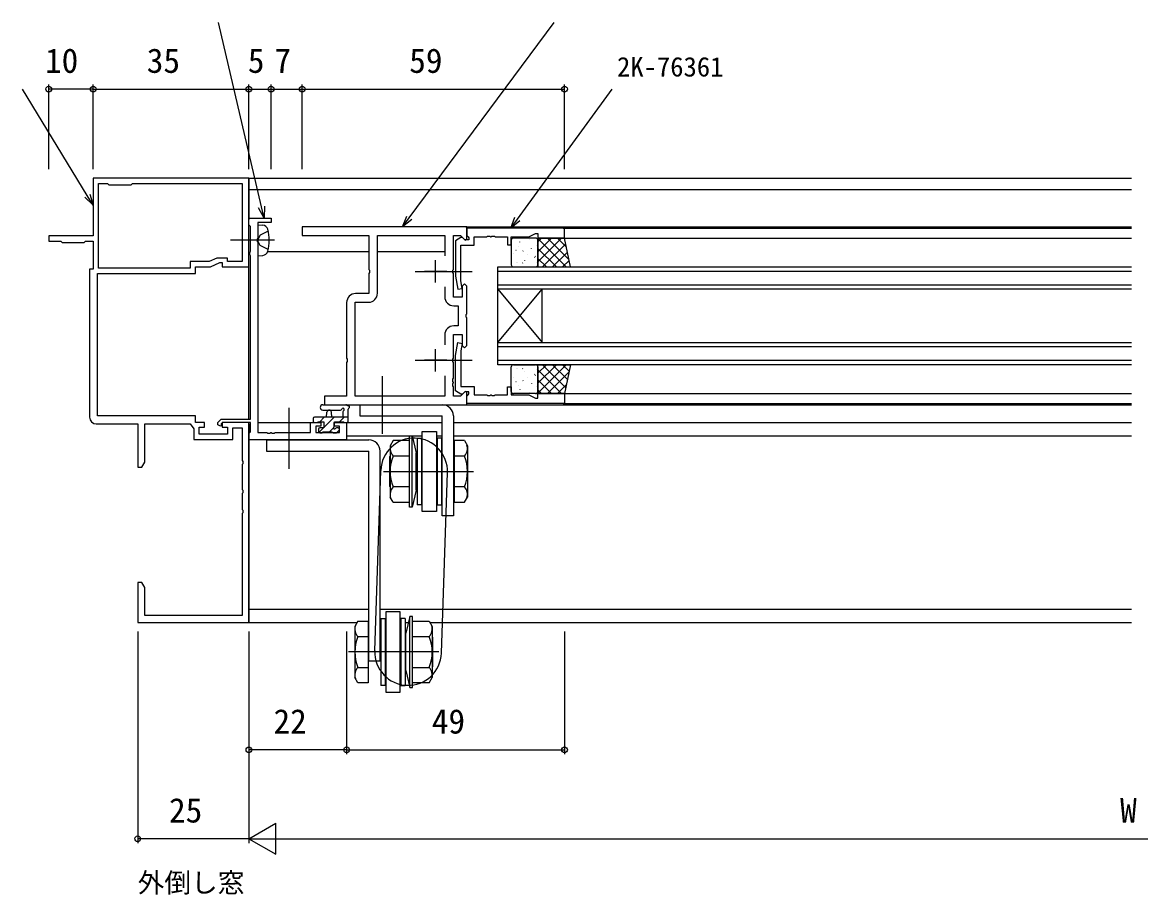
# Model space of a CAD drawing. Units: millimetres, scale not verified. Extents: x -437 to 438, y -344 to 341.
# Drawn here: x -82.6 to 168.9, y -144.9 to 51.3 of the extents above; entities that cross this region are included whole.
import ezdxf
from ezdxf.enums import TextEntityAlignment as Align

# ---------------------------------------------------------------- set-up
doc = ezdxf.new("R2010")
doc.units = ezdxf.units.MM
doc.header["$LTSCALE"] = 2
for name, color, linetype in [('0-1_USER1', 3, 'Continuous'), ('0-2_YKK_11', 7, 'Continuous'), ('0-3_YKK_12', 2, 'Continuous'), ('0-4_YKK_13', 4, 'Continuous'), ('0-6_YKK_D', 6, 'Continuous')]:
    doc.layers.add(name, color=color, linetype=linetype)
doc.styles.add('ＭＳ ゴシック', font='')
doc.styles.get('ＭＳ ゴシック').set_extended_font_data('MS Gothic')

msp = doc.modelspace()

# ---------------------------------------------------------------- linework, layer by layer
at = {"layer": '0-2_YKK_11'}
for p, q in [((10.3, -7.2), (10.3, -2.2)), ((12.8, -4.7), (7.8, -4.7)), ((12.37, -8.162), (12.37, -10.43)), ((12.37, -18.97), (12.37, -21.238)), ((10.3, -27.2), (10.3, -22.2)), ((12.8, -24.7), (7.8, -24.7))]:
    msp.add_line(p, q, dxfattribs=at)
for points in [[(-31.7, -83.7), (-31.7, -38.7), (-37.7, -38.7), (-37.7, -39.7), (-36.5, -39.7), (-36.5, -41.3), (-42.9, -41.3), (-42.9, -39.7), (-41.7, -39.7), (-41.7, -38.7), (-43.7, -38.7), (-43.7, -37.2), (-65.7, -37.2), (-65.7, -5.2), (-43.7, -5.2), (-43.7, -3.7), (-40.345, -3.7), (-38.2, -2.7), (-37.7, -2.7), (-37.7, -3.7), (-31.7, -3.7), (-31.7, 16.3), (-66.7, 16.3), (-66.7, 3.3), (-76.7, 3.3), (-76.7, 2.1), (-74, 2.1), (-73.7, 1.8), (-68.7, 1.8), (-68.4, 2.1), (-66.7, 2.1), (-66.7, -4.2), (-67.5, -4.2), (-67.5, -37.5)], [(-31.415, -0.336), (-31.33, -0.173), (-31.33, 5.401), (-31.515, 5.601), (-31.7, 5.8), (-31.7, 7.3), (-26.7, 7.3), (-26.7, 6.3), (-29.7, 6.3), (-29.7, 2.758), (-29.82, 2.575), (-29.82, 2.025), (-29.7, 1.842)], [(17.3, 5.3), (-19.7, 5.3), (-19.7, 3.37), (-4.7, 3.37), (-4.7, -4.242), (-4.58, -4.425), (-4.58, -4.975), (-4.7, -5.158), (-4.7, -9.7), (-7.7, -9.7)], [(14.3, -5.158), (14.18, -4.975), (14.18, -4.425), (14.3, -4.242), (14.3, 3.37), (15.906, 3.37), (16.93, 2.346), (17.3, 2.5), (17.3, 5.3)], [(-2.77, -9.63), (-2.77, 3.37), (12.37, 3.37), (12.37, -1.238)], [(-29.7, 1.842), (-29.7, -40.97), (-27.658, -40.97), (-27.475, -41.09), (-26.925, -41.09), (-26.742, -40.97), (-26.658, -40.97), (-26.475, -41.09), (-25.925, -41.09), (-25.742, -40.97), (-17.8, -40.97), (-17.8, -38.7), (-15.5, -38.7), (-15.5, -39.5), (-16.6, -39.5), (-16.6, -40.97), (-11.33, -40.97), (-11.33, -39.5), (-12.5, -39.5), (-12.5, -38.7), (-9.7, -38.7), (-9.7, -42.6), (-31.7, -42.6), (-31.7, -41.17), (-31.515, -40.971), (-31.33, -40.771), (-31.33, -38.7), (-37.6, -38.7), (-37.9, -39), (-37.9, -39.41), (-38.085, -39.528), (-38.7, -39.241), (-38.7, -38.669), (-37.931, -37.9), (-31.33, -37.9), (-31.33, -1.227), (-31.415, -1.064), (-31.5, -0.9), (-31.5, -0.5), (-31.415, -0.336)], [(-9.7, -11.7), (-9.7, -24.242), (-9.58, -24.425), (-9.58, -24.975), (-9.7, -25.158), (-9.7, -32.77), (-14.7, -32.77), (-14.7, -34.7), (17.3, -34.7), (17.3, -31.9), (16.93, -31.746), (15.906, -32.77), (14.3, -32.77), (14.3, -30.658), (14.18, -30.475), (14.18, -29.925), (14.3, -29.742), (14.3, -29.658), (14.18, -29.475), (14.18, -28.925), (14.3, -28.742), (14.3, -25.158), (14.18, -24.975), (14.18, -24.425), (14.3, -24.242), (14.3, -18.9), (16.3, -18.9), (16.3, -21.4), (16.8, -21.9), (17.3, -21.4), (17.3, -15.158), (17.18, -14.975), (17.18, -14.425), (17.3, -14.242), (17.3, -8), (16.8, -7.5), (16.3, -8), (16.3, -10.5), (14.3, -10.5), (14.3, -5.158)], [(12.37, -28.162), (12.37, -32.77), (-7.77, -32.77), (-7.77, -11.63), (-4.77, -11.63)], [(14.37, -12.43), (15.37, -12.43), (15.37, -16.97), (14.37, -16.97)], [(-66, -39), (-56.7, -39), (-56.7, -48.7), (-55.73, -48.7), (-55.1, -47.609), (-55.1, -39), (-44.9, -39), (-44.1, -40.143), (-44.1, -42.5), (-35.3, -42.5), (-35.3, -39.9), (-33.2, -39.9), (-33.2, -47.242), (-33.08, -47.425), (-33.08, -47.975), (-33.2, -48.158), (-33.2, -53.742), (-33.08, -53.925), (-33.08, -54.475), (-33.2, -54.658), (-33.2, -58.242), (-33.08, -58.425), (-33.08, -58.975), (-33.2, -59.158), (-33.2, -82.1), (-55.1, -82.1), (-55.1, -75.791), (-55.73, -74.7), (-56.7, -74.7), (-56.7, -83.7), (-31.7, -83.7)]]:
    msp.add_lwpolyline(points, dxfattribs=at)
for points in [[(-57.9, 15.1), (-33.2, 15.1), (-33.2, -2.5), (-36.5, -2.5), (-36.5, -1.7), (-38.895, -1.7), (-40.611, -2.5), (-44.9, -2.5), (-44.9, -4), (-65.5, -4), (-65.5, 15.1), (-63.5, 15.1), (-63.2, 14.8), (-58.2, 14.8)], [(39.3, 5.002), (17.3, 5.002), (17.3, 3.372), (17.6, 3.072), (17.8, 2.872), (17.8, 2.402), (16.85, 2.402), (16.35, 2.902), (16.012, 2.902), (14.8, 2.202), (14.8, -5.806), (15.308, -8.685), (16.292, -8.512), (16, -6.853), (16, 1.202), (19, 1.202), (19, 3.072), (21.792, 3.072), (21.975, 3.192), (22.525, 3.192), (22.708, 3.072), (22.792, 3.072), (22.975, 3.192), (23.525, 3.192), (23.708, 3.072), (26.5, 3.072), (26.5, 1.302), (27.3, 1.302), (27.3, 3.072), (31.235, 3.072), (32.8, 3.802), (33.3, 3.802), (33.3, 2.802), (39.3, 2.802)], [(39.3, -34.398), (17.3, -34.398), (17.3, -32.768), (17.6, -32.468), (17.8, -32.268), (17.8, -31.798), (16.85, -31.798), (16.35, -32.298), (16.012, -32.298), (14.8, -31.598), (14.8, -23.59), (15.308, -20.711), (16.292, -20.885), (16, -22.543), (16, -30.598), (19, -30.598), (19, -32.468), (21.792, -32.468), (21.975, -32.588), (22.525, -32.588), (22.708, -32.468), (22.792, -32.468), (22.975, -32.588), (23.525, -32.588), (23.708, -32.468), (26.5, -32.468), (26.5, -30.698), (27.3, -30.698), (27.3, -32.468), (31.235, -32.468), (32.8, -33.198), (33.3, -33.198), (33.3, -32.198), (39.3, -32.198)]]:
    msp.add_lwpolyline(points, close=True, dxfattribs=at)
for centre, radius, start, end in [((-7.7, -11.7), 2, 90.00004, 180.00002), ((-4.77, -9.63), 2, 270.00002, 360), ((14.37, -10.43), 2, 180.00002, 270), ((14.37, -18.97), 2, 90.00004, 180.00002), ((-66, -37.5), 1.5, 180, 270)]:
    msp.add_arc(centre, radius, start, end, dxfattribs=at)
at = {"layer": '0-3_YKK_12'}
for p, q in [((-31.7, 16.3), (166.8, 16.3)), ((-31.7, 16.3), (-31.7, 7)), ((-31.7, 13.7), (166.8, 13.7)), ((17.1, 5.3), (166.8, 5.3)), ((39, 5), (166.8, 5)), ((39.34, 2.8), (166.8, 2.8)), ((-27.455, -0.2), (-4.7, -0.2)), ((-2.77, -0.2), (12.37, -0.2)), ((-31.7, -37.9), (-31.7, -3.5)), ((166.8, -4.7), (24.303, -4.7)), ((24.303, -7.7), (166.8, -7.7)), ((24.303, -20.7), (24.303, -8.7)), ((24.303, -20.7), (34.303, -8.7)), ((24.303, -8.7), (34.303, -20.7)), ((34.303, -20.7), (34.303, -8.7)), ((166.8, -21.7), (24.303, -21.7)), ((24.303, -24.7), (166.8, -24.7)), ((39.3, -32.2), (166.8, -32.2)), ((17.1, -34.7), (166.8, -34.7)), ((39, -34.4), (166.8, -34.4)), ((-31.7, -39), (-31.7, -83.7)), ((-29.7, -38.7), (-16.93, -38.7)), ((-10.23, -38.7), (11.8, -38.7)), ((14.3, -38.7), (166.8, -38.7)), ((-9.7, -41.7), (7.28, -41.7)), ((10.48, -41.7), (11.8, -41.7)), ((14.3, -41.7), (166.8, -41.7)), ((-31.7, -80.7), (-4.7, -80.7)), ((-2.2, -80.7), (166.8, -80.7)), ((-31.7, -83.7), (-7.369, -83.7)), ((3.48, -83.7), (4.208, -83.7)), ((9.049, -83.7), (166.8, -83.7))]:
    msp.add_line(p, q, dxfattribs=at)
for points in [[(166.8, -8.7), (24.303, -8.7), (24.303, -3.7), (166.8, -3.7)], [(166.8, -25.7), (24.303, -25.7), (24.303, -20.7), (166.8, -20.7)]]:
    msp.add_lwpolyline(points, dxfattribs=at)
at = {"layer": '0-4_YKK_13'}
for p, q in [((-29.7, 5.8), (-28.581, 5.702)), ((-29.7, 5.8), (-29.7, -1.2)), ((32.801, 2.8), (27.801, 2.8)), ((31.402, 2.524), (31.426, 2.568)), ((38.635, 2.8), (33.301, -2.534)), ((36.39, 2.8), (33.301, -0.289)), ((34.145, 2.8), (33.301, 1.956)), ((39.702, -3.7), (33.301, 2.702)), ((40.301, -2.053), (35.448, 2.8)), ((39.718, 0.775), (37.693, 2.8)), ((-25.947, 2.3), (-35.83, 2.3)), ((27.301, 2.3), (27.301, -3.2)), ((27.32, 1.29), (27.344, 1.333)), ((28.319, 0.054), (28.408, 0.101)), ((28.896, 0.965), (28.904, 0.972)), ((29.21, 1.881), (29.234, 1.925)), ((31.834, 0.447), (31.858, 0.491)), ((33.084, 1.121), (33.091, 1.128)), ((33.301, -3.2), (33.301, 2.3)), ((37.457, -3.7), (33.301, 0.457)), ((39.57, 1.49), (34.38, -3.7)), ((-29.7, -1.2), (-28.581, -1.102)), ((27.753, -0.787), (27.777, -0.743)), ((29.944, -0.144), (29.968, -0.1)), ((30.377, -2.22), (30.401, -2.177)), ((30.916, -0.821), (30.924, -0.814)), ((32.568, -1.577), (32.592, -1.534)), ((32.695, -1.328), (32.784, -1.282)), ((35.212, -3.7), (33.301, -1.788)), ((39.954, -0.371), (36.625, -3.7)), ((40.338, -2.233), (38.87, -3.7)), ((5.7, -4.7), (18.5, -4.7)), ((27.801, -3.7), (32.801, -3.7)), ((28.487, -2.812), (28.511, -2.768)), ((28.711, -2.796), (28.719, -2.789)), ((29.844, -2.835), (29.932, -2.788)), ((32.899, -2.64), (32.906, -2.633)), ((33.001, -3.654), (33.025, -3.61)), ((5.7, -24.7), (18.5, -24.7)), ((27.301, -31.7), (27.301, -26.2)), ((27.801, -25.7), (32.801, -25.7)), ((28.487, -26.588), (28.511, -26.632)), ((28.711, -26.604), (28.719, -26.611)), ((29.844, -26.565), (29.932, -26.612)), ((30.377, -27.179), (30.401, -27.223)), ((32.899, -26.76), (32.906, -26.767)), ((33.001, -25.746), (33.025, -25.79)), ((39.702, -25.7), (33.301, -32.102)), ((37.457, -25.7), (33.301, -29.857)), ((35.212, -25.7), (33.301, -27.612)), ((33.301, -26.2), (33.301, -31.7)), ((38.635, -32.2), (33.301, -26.866)), ((39.57, -30.89), (34.38, -25.7)), ((40.301, -27.347), (35.448, -32.2)), ((39.954, -29.029), (36.625, -25.7)), ((40.338, -27.167), (38.87, -25.7)), ((-1.7, -28.27), (-1.7, -41.2)), ((27.753, -28.613), (27.777, -28.657)), ((28.319, -29.454), (28.408, -29.501)), ((29.944, -29.256), (29.968, -29.3)), ((30.916, -28.579), (30.924, -28.586)), ((31.834, -29.847), (31.858, -29.891)), ((32.568, -27.823), (32.592, -27.866)), ((32.695, -28.072), (32.784, -28.118)), ((36.39, -32.2), (33.301, -29.111)), ((39.718, -30.175), (37.693, -32.2)), ((27.32, -30.689), (27.344, -30.733)), ((32.801, -32.2), (27.801, -32.2)), ((28.896, -30.365), (28.904, -30.372)), ((29.21, -31.281), (29.234, -31.325)), ((31.402, -31.924), (31.426, -31.968)), ((33.084, -30.521), (33.091, -30.528)), ((34.145, -32.2), (33.301, -31.356)), ((-15.058, -34.7), (-9.896, -34.7)), ((-6.7, -34.7), (-6.7, -37.2)), ((-6.7, -34.7), (11.8, -34.7)), ((-22.7, -35.418), (-22.7, -49.1)), ((-17.214, -37.704), (-17.026, -37.516)), ((-9.33, -37.5), (-16.93, -37.5)), ((-15.765, -38.5), (-14.765, -37.5)), ((-15.058, -35.9), (-11.097, -35.903)), ((-14.83, -39.81), (-12.52, -37.5)), ((-14.23, -37.5), (-14.128, -36.356)), ((-13.03, -37.5), (-13.132, -36.356)), ((-11.275, -38.5), (-10.275, -37.5)), ((-10.53, -36.32), (-10.53, -37.5)), ((-9.33, -38.4), (-9.33, -35.72)), ((-6.7, -37.2), (11.8, -37.2)), ((11.8, -59.7), (11.8, -37.2)), ((-17.23, -37.8), (-17.23, -38.4)), ((-16.93, -38.7), (-16.33, -38.7)), ((-16.03, -40.2), (-16.03, -40.7)), ((-15.937, -40.917), (-14.92, -39.9)), ((-13.575, -40.8), (-12.68, -39.905)), ((-11.63, -39.9), (-11.969, -39.9)), ((-10.23, -38.7), (-9.63, -38.7)), ((-27.7, -42.6), (-4.7, -42.6)), ((-27.7, -42.6), (-27.7, -45.1)), ((-15.73, -41), (-15.23, -41)), ((-15.03, -40.8), (-12.93, -40.8)), ((-12.73, -41), (-12.13, -41)), ((-11.918, -40.912), (-11.418, -40.412)), ((4.46, -57.7), (4.46, -41.7)), ((4.46, -41.7), (5.06, -41.7)), ((6.12, -42.2), (6.12, -57.2)), ((6.12, -42.2), (7.12, -42.2)), ((7.12, -42.2), (7.12, -57.2)), ((7.28, -58.7), (7.28, -40.7)), ((7.28, -40.7), (10.48, -40.7)), ((10.48, -40.7), (10.48, -58.7)), ((10.64, -42.2), (10.64, -57.2)), ((11.64, -42.2), (10.64, -42.2)), ((11.64, -42.2), (11.64, -57.2)), ((-27.7, -45.1), (-4.7, -45.1)), ((-4.7, -92.3), (-4.7, -45.1)), ((-2.2, -92.3), (-2.2, -45.1)), ((0.06, -43.95), (0.06, -55.45)), ((14.46, -42.772), (14.46, -56.628)), ((16.78, -42.772), (14.46, -42.772)), ((16.78, -42.772), (17.46, -43.95)), ((17.46, -43.95), (17.46, -55.45)), ((-0.04, -46.376), (0.06, -46.277)), ((-0.04, -46.376), (-0.04, -53.023)), ((4.46, -46.236), (0.74, -46.236)), ((5.96, -53.9), (5.96, -45.5)), ((16.78, -46.236), (14.46, -46.236)), ((-3.376, -90.049), (-2.016, -49.449)), ((-1.44, -49.7), (18.86, -49.7)), ((11.616, -90.551), (12.976, -49.951)), ((-0.04, -53.023), (0.06, -53.123)), ((4.46, -53.164), (0.74, -53.164)), ((16.78, -53.164), (14.46, -53.164)), ((0.74, -56.628), (0.06, -55.45)), ((0.74, -56.628), (4.46, -56.628)), ((7.12, -57.2), (6.12, -57.2)), ((10.64, -57.2), (11.64, -57.2)), ((14.46, -56.628), (16.78, -56.628)), ((16.78, -56.628), (17.46, -55.45)), ((10.48, -58.7), (7.28, -58.7)), ((-2.04, -82.8), (-2.04, -97.8)), ((-2.04, -82.8), (-1.04, -82.8)), ((-1.04, -82.8), (-1.04, -97.8)), ((-0.88, -81.3), (-0.88, -99.3)), ((2.32, -81.3), (-0.88, -81.3)), ((2.32, -99.3), (2.32, -81.3)), ((2.48, -82.8), (2.48, -97.8)), ((3.48, -82.8), (2.48, -82.8)), ((3.48, -82.8), (3.48, -97.8)), ((5.14, -82.3), (4.54, -82.3)), ((5.14, -98.3), (5.14, -82.3)), ((-7.18, -83.372), (-7.86, -84.55)), ((-7.86, -84.55), (-7.86, -96.05)), ((-7.18, -83.372), (-4.86, -83.372)), ((-4.86, -83.372), (-4.86, -97.228)), ((9.54, -84.55), (9.54, -96.05)), ((-7.18, -86.836), (-4.86, -86.836)), ((3.64, -94.5), (3.64, -86.1)), ((5.14, -86.836), (8.86, -86.836)), ((9.64, -86.977), (9.54, -86.877)), ((9.64, -86.977), (9.64, -93.624)), ((11.04, -90.3), (-9.26, -90.3)), ((-4.7, -92.3), (-2.2, -92.3)), ((-7.18, -93.764), (-4.86, -93.764)), ((5.14, -93.764), (8.86, -93.764)), ((9.64, -93.624), (9.54, -93.724)), ((-7.18, -97.228), (-7.86, -96.05)), ((-4.86, -97.228), (-7.18, -97.228)), ((-1.04, -97.8), (-2.04, -97.8)), ((2.48, -97.8), (3.48, -97.8)), ((8.86, -97.228), (5.14, -97.228)), ((8.86, -97.228), (9.54, -96.05)), ((-0.88, -99.3), (2.32, -99.3))]:
    msp.add_line(p, q, dxfattribs=at)
for points in [[(-27.337, 4.35), (-29.152, 3.445), (-29.761, 2.3)], [(-27.337, 0.25), (-29.152, 1.155), (-29.761, 2.3)], [(14.3, -37.2), (14.3, -59.7), (11.8, -59.7)], [(-16.13, -38.5), (-14.83, -38.5), (-14.83, -39.9), (-15.73, -39.9)], [(-12.43, -39.439), (-12.43, -38.5), (-10.43, -38.5)], [(5.06, -57.7), (5.06, -41.7), (5.96, -45.5)], [(4.46, -42.772), (0.74, -42.772), (0.06, -43.95)], [(5.96, -53.9), (5.06, -57.7), (4.46, -57.7)], [(4.54, -98.3), (4.54, -82.3), (3.64, -86.1)], [(5.14, -83.372), (8.86, -83.372), (9.54, -84.55)], [(3.64, -94.5), (4.54, -98.3), (5.14, -98.3)]]:
    msp.add_lwpolyline(points, dxfattribs=at)
for points in [[(40.64, -3.7), (39.301, 2.8), (33.301, 2.8), (33.301, -3.7)], [(40.64, -25.7), (39.301, -32.2), (33.301, -32.2), (33.301, -25.7)]]:
    msp.add_lwpolyline(points, close=True, dxfattribs=at)
for centre, radius, start, end in [((-28.694, 4.407), 1.3, 15.88085, 85), ((-36.1, 2.3), 9, 344.11915, 15.88085), ((27.801, 2.3), 0.5, 90, 180), ((32.801, 2.3), 0.5, 0, 90), ((-28.694, 0.193), 1.3, 275, 344.11915), ((27.801, -3.2), 0.5, 180, 270), ((32.801, -3.2), 0.5, 270, 0), ((27.801, -26.2), 0.5, 90, 180), ((32.801, -26.2), 0.5, 0, 90), ((27.801, -31.7), 0.5, 180, 270), ((32.801, -31.7), 0.5, 270, 0), ((-15.058, -35.3), 0.6, 89.95977, 269.95977), ((-9.896, -35), 0.3, 40.52878, 90), ((-9.44, -34.61), 0.3, 220.52878, 280.52878), ((-9.33, -35.2), 0.3, 300, 100.52878), ((11.8, -37.2), 2.5, 0, 90), ((-16.93, -37.8), 0.3, 90, 180), ((-13.63, -36.4), 0.5, 5.09207, 174.90793), ((-11.097, -35.603), 0.3, 269.95977, 340.81024), ((-10.53, -35.8), 0.3, 300, 160.81024), ((-10.23, -36.32), 0.3, 120, 180), ((-9.03, -35.72), 0.3, 120, 180), ((-16.93, -38.4), 0.3, 180, 270), ((-16.33, -38.5), 0.2, 270, 0), ((-15.73, -40.2), 0.3, 90, 180), ((-12.43, -39.9), 0.25, 123.05573, 326.94427), ((-12.73, -39.439), 0.3, 303.05573, 0), ((-11.969, -40.2), 0.3, 90, 146.94427), ((-11.63, -40.2), 0.3, 315, 90), ((-10.23, -38.5), 0.2, 180, 270), ((-9.63, -38.4), 0.3, 270, 0), ((-15.73, -40.7), 0.3, 180, 270), ((-15.23, -40.8), 0.2, 270, 0), ((-12.73, -40.8), 0.2, 180, 270), ((-12.13, -40.7), 0.3, 270, 315), ((-4.7, -45.1), 2.5, 0, 90), ((5.48, -49.7), 7.5, 358.0817, 178.0817), ((2.605, -44.504), 2.545, 162.88329, 222.88329), ((14.915, -44.504), 2.545, 317.11671, 17.11671), ((9.22, -49.7), 9.161, 157.78069, 202.21931), ((8.299, -49.7), 9.161, 337.78069, 22.21931), ((2.605, -54.896), 2.545, 137.11671, 197.11671), ((14.915, -54.896), 2.545, 342.88329, 42.88329), ((-5.315, -85.104), 2.545, 162.88329, 222.88329), ((6.995, -85.104), 2.545, 317.11671, 17.11671), ((1.301, -90.3), 9.161, 157.78069, 202.21931), ((0.379, -90.3), 9.161, 337.78069, 22.21931), ((4.12, -90.3), 7.5, 178.0817, 358.0817), ((-5.315, -95.496), 2.545, 137.11671, 197.11671), ((6.995, -95.496), 2.545, 342.88329, 42.88329)]:
    msp.add_arc(centre, radius, start, end, dxfattribs=at)
at = {"layer": '0-6_YKK_D'}
for p, q in [((-76.7, 18.3), (-76.7, 37.3)), ((-66.7, 36.3), (-76.7, 36.3)), ((-66.7, 18.3), (-66.7, 37.3)), ((-66.7, 18.3), (-66.7, 37.3)), ((-66.7, 36.3), (-31.7, 36.3)), ((-31.7, 18.3), (-31.7, 37.3)), ((-31.7, 18.3), (-31.7, 37.3)), ((-31.7, 36.3), (-26.7, 36.3)), ((-26.7, 18.3), (-26.7, 37.3)), ((-26.7, 18.3), (-26.7, 37.3)), ((-26.7, 36.3), (-19.7, 36.3)), ((-19.7, 18.3), (-19.7, 37.3)), ((-19.7, 18.3), (-19.7, 37.3)), ((-19.7, 36.3), (39.3, 36.3)), ((39.3, 18.3), (39.3, 37.3)), ((-56.7, -85.7), (-56.7, -133.3)), ((-31.7, -85.7), (-31.7, -113.3)), ((-31.7, -85.7), (-31.7, -133.3)), ((-31.7, -85.7), (-31.7, -133.3)), ((-9.7, -85.7), (-9.7, -113.3)), ((-9.7, -85.7), (-9.7, -113.3)), ((39.3, -85.7), (39.3, -113.3)), ((-9.7, -112.3), (-31.7, -112.3)), ((-9.7, -112.3), (39.3, -112.3)), ((-31.7, -132.3), (-25.638, -128.8)), ((-25.638, -135.8), (-25.638, -128.8)), ((-31.7, -132.3), (-56.7, -132.3)), ((-31.7, -132.3), (-25.638, -135.8)), ((-31.7, -132.3), (-19.576, -132.3)), ((-24.7, -132.3), (361.3, -132.3))]:
    msp.add_line(p, q, dxfattribs=at)
for points in [[(-28.278, 7.3), (-28.855, 9.784), (-38.492, 51.306)], [(2.855, 5.3), (4.374, 7.348), (36.967, 51.3)], [(-66.7, 10.159), (-68.027, 12.337), (-82.633, 36.3)], [(27.19, 5.002), (28.693, 7.061), (50.042, 36.3)], [(-67.444, 12.692), (-66.7, 10.159), (-68.611, 11.981)], [(-28.189, 9.938), (-28.278, 7.3), (-29.52, 9.629)], [(4.923, 6.941), (2.855, 5.3), (3.825, 7.755)], [(29.245, 6.658), (27.19, 5.002), (28.142, 7.464)]]:
    msp.add_lwpolyline(points, dxfattribs=at)
for centre in [(-76.7, 36.3), (-66.7, 36.3), (-66.7, 36.3), (-31.7, 36.3), (-31.7, 36.3), (-26.7, 36.3), (-26.7, 36.3), (-19.7, 36.3), (-19.7, 36.3), (39.3, 36.3), (-31.7, -112.3), (-9.7, -112.3), (-9.7, -112.3), (39.3, -112.3), (-56.7, -132.3)]:
    msp.add_circle(centre, 0.637, dxfattribs=at)

# ---------------------------------------------------------------- texts
at = {"layer": '0-1_USER1', "style": 'ＭＳ ゴシック'}
msp.add_text('外倒し窓', height=4.399, dxfattribs=at).set_placement((-56.7, -145.7), align=Align.BOTTOM_LEFT)
at = {"layer": '0-6_YKK_D', "style": 'ＭＳ ゴシック'}
for s, height, p in [('10', 5.499, (-77.538, 38.3)), ('35', 5.499, (-54.655, 38.3)), ('5', 5.499, (-31.927, 38.3)), ('7', 5.499, (-25.949, 38.3)), ('59', 5.499, (4.367, 38.3)), ('2K-76361', 4.399, (51.099, 37.8)), ('22', 5.499, (-26.155, -110.3)), ('49', 5.499, (9.452, -110.3)), ('25', 5.499, (-49.655, -130.3)), ('W', 5.499, (164.252, -130.3))]:
    msp.add_text(s, height=height, dxfattribs=at).set_placement(p, align=Align.BOTTOM_LEFT)

doc.saveas('drawing.dxf')
